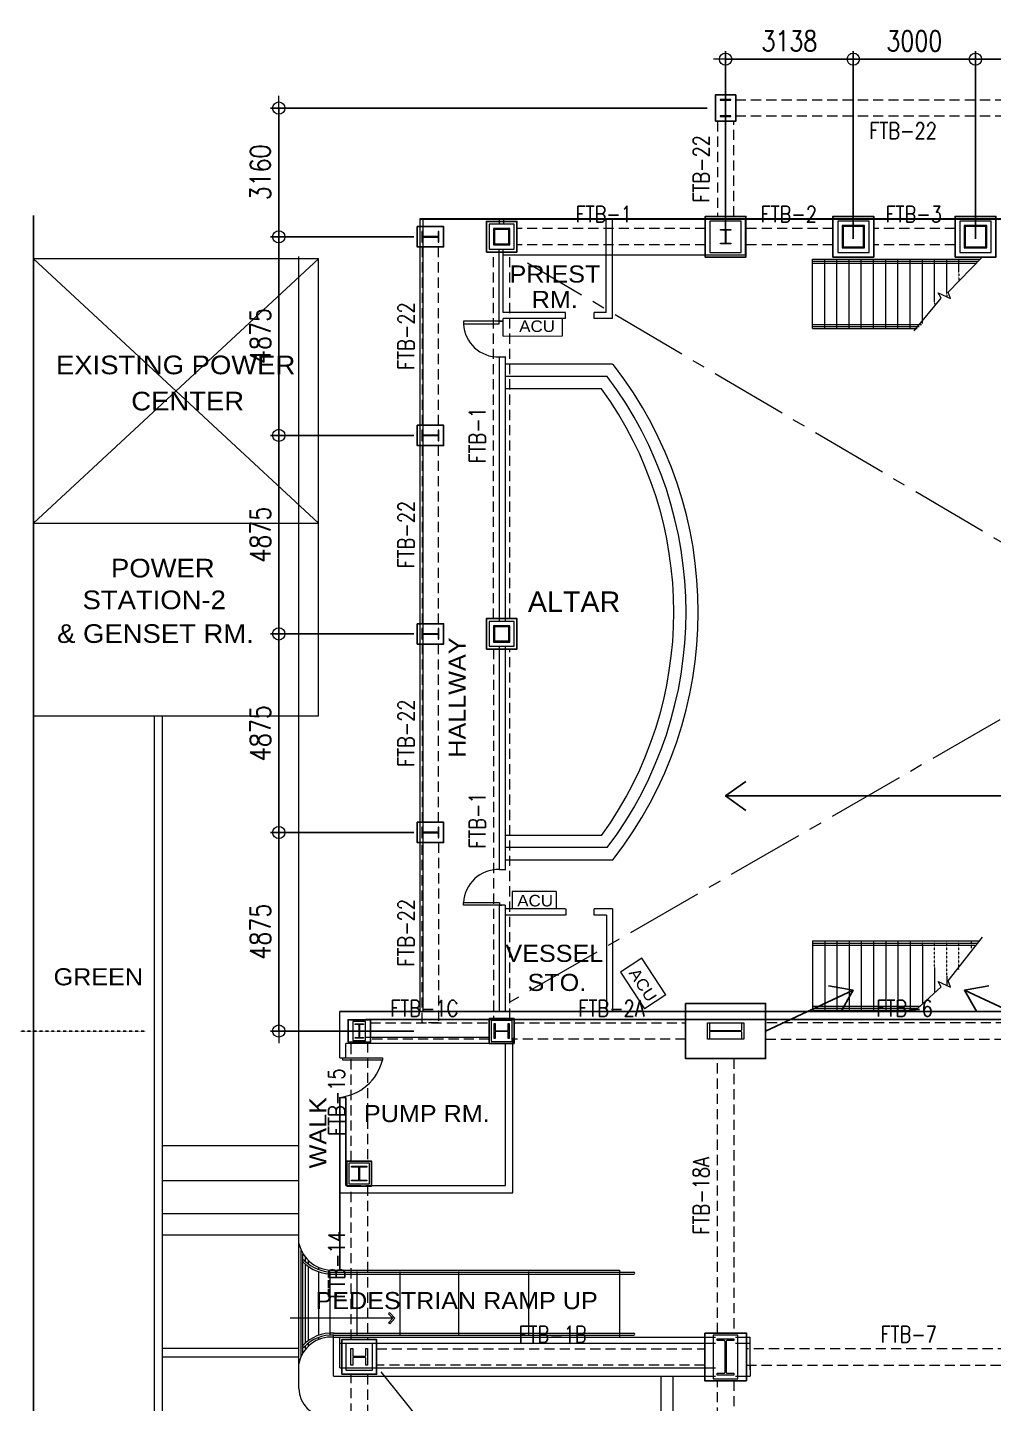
# Model space of a CAD drawing. Header units: millimetres. Extents: x 281969 to 501238, y -16030 to 119854.
# Drawn here: x 332240 to 355971, y 44331 to 78114 of the extents above; entities that cross this region are included whole.
import ezdxf

# ---------------------------------------------------------------- set-up
doc = ezdxf.new("R2010")
doc.units = ezdxf.units.MM
doc.header["$MEASUREMENT"] = 0
for name, pattern in [('CENTER2', [28.575, 19.05, -3.175, 3.175, -3.175]), ('HIDDEN', [0.375, 0.25, -0.125]), ('PHANTOM2', [1.25, 0.625, -0.125, 0.125, -0.125, 0.125, -0.125])]:
    doc.linetypes.add(name, pattern=pattern)
doc.layers.get('0').update_dxf_attribs({"lineweight": 9})
for name, color, linetype, lineweight in [('A_ARCHITECTURAL BACKGROUND', 251, 'Continuous', 5), ('A_DIM', 1, 'Continuous', 5), ('BASE PLATE', 5, 'Continuous', 18), ('COLUMN', 7, 'Continuous', 13), ('GIRDER GIRT', 4, 'HIDDEN', 18), ('OUTLINE', 252, 'CENTER2', 9), ('PEDESTAL CONCRETE', 20, 'Continuous', 25), ('S-Anno-Symb', 143, 'PHANTOM2', 15), ('S-BRACE', 2, 'Continuous', 15), ('TEXT_GG', 3, 'Continuous', 30)]:
    doc.layers.add(name, color=color, linetype=linetype, lineweight=lineweight)
doc.styles.add('1', font='simplex.shx', dxfattribs={"width": 0.85, "height": 300})
doc.styles.add('ARIALNW', font='ARIALN.TTF')
doc.styles.add('MMTX$0$ESMX$0$X-OPTA1D', font='x-opta1d')
doc.styles.add('SIMPLEX', font='SIMPLEX.shx', dxfattribs={"width": 0.8, "height": 500})
doc.styles.add('SWISS', font='swissl.ttf')
doc.dimstyles.new('DIM 200', dxfattribs={"dimtxt": 0.36, "dimasz": 0.2, "dimexe": 0.1, "dimexo": 0, "dimgap": 0.08, "dimtad": 1, "dimlfac": 2, "dimrnd": 0.005, "dimzin": 1, "dimdsep": 46, "dimtxsty": 'ARIALNW', "dimcen": 0.09, "dimclrd": 6, "dimclre": 6, "dimclrt": 13, "dimadec": 0, "dimazin": 0, "dimtfac": 1, "dimtofl": 0, "dimtmove": 2, "dimatfit": 3, "dimfxl": 1, "dimtolj": 1, "dimtzin": 0, "dimarcsym": 0})
doc.dimstyles.new('DIM_100', dxfattribs={"dimtxt": 400, "dimasz": 2, "dimexe": 100, "dimexo": 250, "dimgap": 250, "dimtad": 1, "dimdec": 0, "dimrnd": 1, "dimzin": 1, "dimdsep": 46, "dimtxsty": '1', "dimblk1": 'ESCADIM_ARW', "dimblk2": 'ESCADIM_ARW', "dimsah": 1, "dimcen": 50, "dimclrd": 256, "dimclre": 256, "dimclrt": 52, "dimazin": 0, "dimtfac": 1, "dimtdec": 0, "dimtofl": 0, "dimtmove": 0, "dimatfit": 3, "dimldrblk": 'ESCADIM_ARW', "dimfxl": 1, "dimtolj": 1, "dimtzin": 0, "dimarcsym": 0})
doc.dimstyles.new('DIM_200', dxfattribs={"dimtxt": 500, "dimasz": 2, "dimexe": 200, "dimexo": 200, "dimgap": 200, "dimtad": 1, "dimdec": 0, "dimrnd": 1, "dimdsep": 46, "dimtxsty": 'SIMPLEX', "dimblk1": 'ESCADIM_ARW', "dimblk2": 'ESCADIM_ARW', "dimsah": 1, "dimcen": 50, "dimclrd": 251, "dimclre": 251, "dimclrt": 52, "dimadec": 0, "dimazin": 0, "dimtfac": 1, "dimtdec": 0, "dimtofl": 0, "dimtmove": 0, "dimatfit": 3, "dimldrblk": 'ESCADIM_ARW', "dimfxl": 1, "dimtolj": 1, "dimtzin": 0, "dimarcsym": 0})

# ---------------------------------------------------------------- blocks, each defined once
blk = doc.blocks.new('G_GIRT')
at = {"layer": 'GIRDER GIRT', "linetype": 'HIDDEN', "ltscale": 1000}
for p, q in [((16501, 75700, 0), (11875, 75700, 0)), ((19639, 75700, 0), (17501, 75700, 0)), ((22640, 75700, 0), (20639, 75700, 0)), ((11299, 66126, 0), (11299, 75127, 0)), ((11699, 66126, 0), (11699, 75127, 0)), ((16501, 75300, 0), (11875, 75300, 0)), ((19639, 75300, 0), (17501, 75300, 0)), ((22640, 75300, 0), (20639, 75300, 0))]:
    blk.add_line(p, q, dxfattribs=at)
at = {"layer": 'GIRDER GIRT', "linetype": 'HIDDEN', "ltscale": 1000, "elevation": 0}
blk.add_lwpolyline([(11299, 65376), (11299, 56305), (11699, 56305), (11699, 65376)], dxfattribs=at)
for points in [[(8275, 56200), (11195, 56200), (11195, 55800), (8275, 55800)], [(11805, 56200), (16017, 56200), (16017, 55800), (11805, 55800)], [(17983, 55800), (25018, 55800), (25018, 56200), (17983, 56200)], [(7800, 55725), (8200, 55725), (8200, 52805), (7800, 52805)], [(16800, 55322), (17200, 55322), (17200, 48584), (16800, 48584)], [(7800, 52205), (8200, 52205), (8200, 48424), (7800, 48424)], [(8425, 48200), (16491, 48200), (16491, 47800), (8425, 47800)], [(7800, 47574), (8200, 47574), (8200, 40983), (7800, 40983)], [(16800, 47414), (17200, 47414), (17200, 40509), (16800, 40509)]]:
    blk.add_lwpolyline(points, close=True, dxfattribs=at)
at = {"layer": 'GIRDER GIRT', "linetype": 'HIDDEN', "ltscale": 1000}
blk.add_lwpolyline([(17511, 47800), (25441, 47800), (25441, 48200), (17511, 48200)], close=True, dxfattribs=at)
blk = doc.blocks.new('GF_PLAN NEW')
at = {"layer": 'A_ARCHITECTURAL BACKGROUND', "ltscale": 10}
for p, q in [((9500, 75934, 0), (44403, 75934, 0)), ((9500, 56471, 0), (9500, 75934, 0)), ((9500, 75914, 0), (44383, 75914, 0)), ((9570, 56471, 0), (9570, 75914, 0)), ((6521, 65945, 0), (6521, 75002, 0)), ((11440, 73409, 0), (10565, 73409, 0)), ((10565, 73409, 0), (10565, 73344, 0)), ((10565, 73344, 0), (11440, 73344, 0)), ((11540, 73409, 0), (11440, 73409, 0)), ((11440, 73344, 0), (11440, 73409, 0)), ((11440, 73409, 0), (11540, 73409, 0)), ((14211, 72353, 0), (11601, 72353, 0)), ((14096, 72053, 0), (11601, 72053, 0)), ((13955, 71753, 0), (11601, 71753, 0)), ((6521, 47210, 0), (6521, 66203, 0)), ((2962, 63721, 0), (2962, 46121, 0)), ((3162, 63721, 0), (3162, 46054, 0)), ((13955, 60787, 0), (11601, 60787, 0)), ((14096, 60487, 0), (11601, 60487, 0)), ((11601, 60187, 0), (14233, 60187, 0)), ((10565, 59072, 0), (10565, 59137, 0)), ((10565, 59137, 0), (11440, 59137, 0)), ((11451, 59137, 0), (11451, 59072, 0)), ((11440, 59072, 0), (10565, 59072, 0)), ((7595, 55329, 0), (8570, 55329, 0)), ((7595, 55264, 0), (7595, 55329, 0)), ((8570, 55264, 0), (7595, 55264, 0)), ((8570, 55329, 0), (8570, 55264, 0)), ((7371, 50060, 0), (14751, 50060, 0)), ((7371, 50060, 0), (14751, 50060, 0)), ((7371, 50010, 0), (14751, 50010, 0)), ((7371, 47510, 0), (7371, 48517, 0)), ((7371, 48467, 0), (7371, 48517, 0)), ((7371, 47510, 0), (7371, 48517, 0)), ((7521, 47710, 0), (7521, 48467, 0)), ((7521, 47710, 0), (7521, 48467, 0)), ((17607, 47666, 0), (17607, 48467, 0)), ((7521, 47710, 0), (14109, 47710, 0)), ((8481, 47710, 0), (16756, 47710, 0)), ((17607, 47774, 0), (17607, 47510, 0)), ((7371, 47510, 0), (7521, 47510, 0)), ((7521, 47510, 0), (13809, 47510, 0)), ((7521, 47510, 0), (13809, 47510, 0)), ((8481, 47510, 0), (16756, 47510, 0)), ((15408, 47510, 0), (15408, 17157, 0)), ((15708, 47510, 0), (15708, 17098, 0)), ((17248, 47510, 0), (17607, 47510, 0))]:
    blk.add_line(p, q, dxfattribs=at)
at = {"layer": 'A_ARCHITECTURAL BACKGROUND'}
blk.add_line((11074, 75934, 0), (11074, 75914, 0), dxfattribs=at)
at = {"layer": 'A_ARCHITECTURAL BACKGROUND', "linetype": 'ByBlock', "ltscale": 0.5}
for p, q in [((11451, 75814, 0), (11451, 75917, 0)), ((11551, 75814, 0), (11551, 75914, 0)), ((14071, 73625, 0), (14071, 75914, 0)), ((14221, 73475, 0), (14221, 75914, 0)), ((11440, 73409, 0), (11440, 75158, 0)), ((11540, 73625, 0), (11540, 75158, 0)), ((7001, 74938, 0), (0, 74938, 0)), ((0, 68450, 0), (7001, 74938, 0)), ((7001, 68450, 0), (0, 74938, 0)), ((7001, 68450, 0), (7001, 74938, 0)), ((19136, 73233, 0), (19136, 74933, 0)), ((19136, 74883, 0), (23208, 74883, 0)), ((19136, 74833, 0), (23159, 74833, 0)), ((19436, 73233, 0), (19436, 74933, 0)), ((19736, 73233, 0), (19736, 74933, 0)), ((20036, 73233, 0), (20036, 74933, 0)), ((20036, 73233, 0), (20036, 74933, 0)), ((20336, 73233, 0), (20336, 74933, 0)), ((20636, 73233, 0), (20636, 74933, 0)), ((20936, 73233, 0), (20936, 74933, 0)), ((21236, 73233, 0), (21236, 74933, 0)), ((21536, 73233, 0), (21536, 74933, 0)), ((21835, 73353, 0), (21835, 74933, 0)), ((22135, 73882, 0), (22135, 74933, 0)), ((22435, 74087, 0), (22435, 74933, 0)), ((22735, 74612, 0), (22735, 74933, 0)), ((0, 63721, 0), (0, 73950, 0)), ((13070, 73625, 0), (11540, 73625, 0)), ((13070, 73475, 0), (11540, 73475, 0)), ((11540, 73409, 0), (11540, 73475, 0)), ((13070, 73475, 0), (13070, 73625, 0)), ((14071, 73625, 0), (13770, 73625, 0)), ((13770, 73475, 0), (13770, 73625, 0)), ((14221, 73475, 0), (13770, 73475, 0)), ((19136, 73333, 0), (21768, 73333, 0)), ((19136, 73283, 0), (21759, 73283, 0)), ((19136, 73233, 0), (21704, 73233, 0)), ((11440, 72534, 0), (11440, 66063, 0)), ((11590, 72534, 0), (11590, 66063, 0)), ((0, 68450, 0), (4643, 68450, 0)), ((0, 68450, 0), (7001, 68450, 0)), ((7001, 63721, 0), (7001, 68450, 0)), ((6521, 60127, 0), (6521, 66203, 0)), ((11440, 65407, 0), (11440, 59947, 0)), ((11590, 65407, 0), (11590, 59947, 0)), ((0, 63721, 0), (4643, 63721, 0)), ((0, 63721, 0), (7001, 63721, 0)), ((11440, 59072, 0), (11440, 56471, 0)), ((11590, 59072, 0), (11590, 56468, 0)), ((13070, 58981, 0), (11590, 58981, 0)), ((13070, 58831, 0), (11590, 58831, 0)), ((13081, 58831, 0), (13081, 58981, 0)), ((14223, 58981, 0), (13770, 58981, 0)), ((13770, 58831, 0), (13770, 58981, 0)), ((14073, 58831, 0), (13770, 58831, 0)), ((14073, 58831, 0), (14073, 56468, 0)), ((14223, 58981, 0), (14223, 56468, 0)), ((19136, 58194, 0), (21768, 58194, 0)), ((19136, 58194, 0), (19136, 56495, 0)), ((19136, 58144, 0), (21768, 58144, 0)), ((19436, 58194, 0), (19436, 56495, 0)), ((19736, 58194, 0), (19736, 56495, 0)), ((20036, 58194, 0), (20036, 56495, 0)), ((20036, 58194, 0), (20036, 56495, 0)), ((20336, 58194, 0), (20336, 56495, 0)), ((20636, 58194, 0), (20636, 56495, 0)), ((20936, 58194, 0), (20936, 56495, 0)), ((21236, 58194, 0), (21236, 56495, 0)), ((21536, 58194, 0), (21536, 56495, 0)), ((21768, 58194, 0), (23226, 58194, 0)), ((21768, 58144, 0), (23177, 58144, 0)), ((21835, 58111, 0), (21835, 56645, 0)), ((19136, 58094, 0), (21768, 58094, 0)), ((21768, 58094, 0), (23128, 58094, 0)), ((22135, 57546, 0), (22135, 56918, 0)), ((22435, 57340, 0), (22435, 57100, 0)), ((7521, 55329, 0), (7521, 56463, 0)), ((17475, 56463, 0), (28986, 56463, 0)), ((19136, 56595, 0), (21780, 56595, 0)), ((19136, 56545, 0), (21725, 56545, 0)), ((7671, 55329, 0), (7671, 55678, 0)), ((7521, 55329, 0), (7671, 55329, 0)), ((7595, 55329, 0), (7596, 55329, 0)), ((7596, 55329, 0), (7746, 55329, 0)), ((7671, 55329, 0), (7646, 55329, 0)), ((7521, 52013, 0), (7521, 54354, 0)), ((7521, 52013, 0), (7521, 54354, 0)), ((7521, 54354, 0), (7671, 54354, 0)), ((7671, 52188, 0), (7671, 54354, 0)), ((3162, 53172, 0), (6521, 53172, 0)), ((3162, 52313, 0), (6521, 52313, 0)), ((3162, 51503, 0), (6521, 51503, 0)), ((3162, 50983, 0), (6521, 50983, 0)), ((6565, 50598, 0), (6565, 47981, 0)), ((6605, 50510, 0), (6605, 48069, 0)), ((6677, 50435, 0), (6677, 50328, 0)), ((6744, 50359, 0), (6744, 50272, 0)), ((6677, 50262, 0), (6677, 48321, 0)), ((6744, 50210, 0), (6744, 48376, 0)), ((7003, 50182, 0), (7003, 50128, 0)), ((7003, 50075, 0), (7003, 48513, 0)), ((7282, 50075, 0), (7282, 48513, 0)), ((7371, 50110, 0), (14399, 50110, 0)), ((7371, 50110, 0), (14399, 50110, 0)), ((7944, 50075, 0), (7944, 48513, 0)), ((9001, 50075, 0), (9001, 48513, 0)), ((10438, 50075, 0), (10438, 48513, 0)), ((12157, 50075, 0), (12157, 48513, 0)), ((14399, 50110, 0), (14399, 48469, 0)), ((8823, 48931, 0), (6308, 48931, 0)), ((6744, 48313, 0), (6744, 48254, 0)), ((7003, 48461, 0), (7003, 48420, 0)), ((7371, 48467, 0), (14399, 48469, 0)), ((3162, 48193, 0), (6521, 48193, 0)), ((3162, 47987, 0), (6521, 47987, 0)), ((6677, 48253, 0), (6677, 48179, 0))]:
    blk.add_line(p, q, dxfattribs=at)
at = {"layer": 'A_ARCHITECTURAL BACKGROUND', "ltscale": 0.5}
for p, q in [((11451, 75814, 0), (11451, 75914, 0)), ((11440, 73409, 0), (11440, 75158, 0)), ((19136, 74933, 0), (23256, 74933, 0)), ((11538, 73046, 0), (11538, 73477, 0)), ((12995, 73050, 0), (12995, 73477, 0)), ((11538, 73046, 0), (12995, 73052, 0)), ((11451, 72534, 0), (11501, 72534, 0)), ((11451, 72386, 0), (11451, 72393, 0)), ((0, 45507, 0), (0, 63721, 0)), ((11451, 59947, 0), (11501, 59947, 0)), ((12838, 59412, 0), (11757, 59408, 0)), ((11757, 59408, 0), (11757, 58981, 0)), ((12838, 59412, 0), (12838, 58981, 0)), ((11501, 59072, 0), (11451, 59072, 0)), ((11451, 59072, 0), (11501, 59072, 0)), ((14945, 57774, 0), (14417, 57432, 0)), ((15536, 56869, 0), (14945, 57774, 0)), ((14417, 57432, 0), (15007, 56527, 0)), ((15536, 56869, 0), (15007, 56527, 0)), ((19136, 56495, 0), (21670, 56495, 0))]:
    blk.add_line(p, q, dxfattribs=at)
at = {"layer": 'A_ARCHITECTURAL BACKGROUND', "linetype": 'HIDDEN', "ltscale": 0.2}
for p, q in [((22735, 74612, 0), (22735, 74399, 0)), ((22435, 74087, 0), (22435, 74008, 0)), ((22135, 73882, 0), (22135, 73826, 0)), ((21768, 73333, 0), (21814, 73333, 0)), ((21835, 58111, 0), (21835, 58194, 0)), ((22135, 57546, 0), (22135, 58194, 0)), ((22435, 57340, 0), (22435, 58194, 0)), ((22735, 57491, 0), (22735, 58194, 0)), ((23035, 58194, 0), (23035, 57998, 0))]:
    blk.add_line(p, q, dxfattribs=at)
at = {"layer": 'A_ARCHITECTURAL BACKGROUND', "ltscale": 0.05}
for p, q in [((11451, 72534, 0), (11601, 72534, 0)), ((11451, 59947, 0), (11601, 59947, 0)), ((11590, 59072, 0), (11440, 59072, 0)), ((7371, 48567, 0), (14751, 48569, 0)), ((7371, 48517, 0), (14751, 48519, 0)), ((7521, 48467, 0), (16756, 48467, 0)), ((7521, 48317, 0), (16756, 48317, 0)), ((17248, 48467, 0), (17607, 48467, 0)), ((17248, 48317, 0), (17607, 48317, 0))]:
    blk.add_line(p, q, dxfattribs=at)
at = {"layer": 'A_ARCHITECTURAL BACKGROUND', "lineweight": -3, "ltscale": 0.05}
for p, q in [((29024, 56463, 0), (7521, 56463, 0)), ((28380, 56268, 0), (8164, 56268, 0)), ((7521, 52013, 0), (7521, 50110, 0))]:
    blk.add_line(p, q, dxfattribs=at)
at = {"layer": 'A_ARCHITECTURAL BACKGROUND', "lineweight": -3, "ltscale": 0.05, "elevation": 0}
blk.add_lwpolyline([(0, 76002), (0, 3948)], dxfattribs=at)
at = {"layer": 'A_ARCHITECTURAL BACKGROUND', "ltscale": 0.5, "elevation": 0}
for points in [[(9500, 75914), (17481, 75914), (17481, 75035), (11551, 75035)], [(21636, 73171), (22298, 73973), (22221, 74107), (22528, 73965), (22466, 74123), (23316, 74994)], [(21636, 56463), (22298, 57065), (22221, 57199), (22528, 57057), (22466, 57215), (23316, 58286)]]:
    blk.add_lwpolyline(points, dxfattribs=at)
at = {"layer": 'A_ARCHITECTURAL BACKGROUND', "linetype": 'ByBlock', "ltscale": 0.5, "elevation": 0}
for points in [[(7521, 54354), (7521, 52013), (11772, 52013), (11772, 55820)], [(11165, 55828), (8164, 55828)], [(8165, 52188), (11597, 52188), (11597, 55678), (7671, 55678)], [(7671, 54354), (7671, 52188), (7835, 52188)], [(8873, 48931), (8754, 49067), (8722, 49043), (8823, 48931)], [(8873, 48931), (8754, 48795), (8722, 48819), (8823, 48931)]]:
    blk.add_lwpolyline(points, dxfattribs=at)
at = {"layer": 'A_ARCHITECTURAL BACKGROUND', "linetype": 'ByBlock', "ltscale": 0.5}
for centre, radius, start, end in [((11415, 73385, 0), 851, 182.7233, 271.695), ((11415, 59097, 0), 851, 88.305, 177.2767), ((7396, 55558, 0), 1210, 275.8844, 345.9444), ((7339, 50949, 0), 838, 192.428, 272.1834), ((7303, 47676, 0), 794, 85.0916, 170.2971)]:
    blk.add_arc(centre, radius, start, end, dxfattribs=at)
at = {"layer": 'A_ARCHITECTURAL BACKGROUND', "ltscale": 10}
for centre, radius, start, end in [((14211, 72303, 0), 50, 40.9988, 90), ((6451, 66271, 0), 9879, 321.9825, 37.8761), ((6415, 66270, 0), 9615, 323.0235, 36.9765), ((6371, 66270, 0), 9359, 324.1336, 35.8664), ((7221, 47210, 0), 700, 180, 270)]:
    blk.add_arc(centre, radius, start, end, dxfattribs=at)
at = {"layer": 'A_ARCHITECTURAL BACKGROUND', "ltscale": 0.05}
for centre, radius, start, end in [((6633, 50335, 0), 25.1, 36.41, 215.4044), ((7361, 51075, 0), 1013, 225.4917, 270.8625), ((7360, 51072, 0), 1060, 225.1623, 271.215), ((14747, 50035, 0), 25.3, 279.3182, 80.6818), ((7325, 47595, 0), 973, 86.5936, 137.0291), ((7321, 47603, 0), 915, 86.5531, 137.0928), ((14747, 48544, 0), 25.3, 279.3182, 80.6818), ((6633, 48244, 0), 25.1, 144.5956, 323.59)]:
    blk.add_arc(centre, radius, start, end, dxfattribs=at)
at = {"layer": 'A_ARCHITECTURAL BACKGROUND', "style": 'MMTX$0$ESMX$0$X-OPTA1D', "width": 1.1}
for s, height, p in [('PRIEST ', 420, (11694, 74359, 0)), ('RM.', 420, (12239, 73735, 0)), ('ACU', 283.5, (11931, 73146, 0)), ('EXISTING POWER', 458.36, (551, 72108, 0)), ('CENTER', 458.4, (2401, 71220, 0)), ('POWER', 458.4, (1903, 67119, 0)), ('STATION-2', 458.4, (1204, 66340, 0)), ('& GENSET RM.', 458.36, (579, 65512, 0)), ('ACU', 283.5, (11883, 59042, 0)), ('VESSEL', 420, (11592, 57681, 0)), ('GREEN', 420, (493, 57105, 0)), ('STO.', 420, (12136, 56967, 0)), ('PUMP RM.', 420, (8117, 53747, 0)), ('PEDESTRIAN RAMP UP', 420.03, (6927, 49155, 0))]:
    blk.add_text(s, height=height, dxfattribs=at).set_placement(p)
at = {"layer": 'A_ARCHITECTURAL BACKGROUND', "style": 'SWISS'}
blk.add_text('ALTAR', height=504.3, dxfattribs=at).set_placement((12144, 66271, 0))
at = {"layer": 'A_ARCHITECTURAL BACKGROUND', "style": 'MMTX$0$ESMX$0$X-OPTA1D', "width": 1.1}
for s, height, rotation, p in [('HALLWAY', 420, 90, (10617, 62694, 0)), ('ACU', 283.5, 302.926, (14612, 57408, 0)), ('WALK', 420, 90, (7196, 52610, 0))]:
    blk.add_text(s, height=height, rotation=rotation, dxfattribs=at).set_placement(p)
blk = doc.blocks.new('_Open90')
at = {"color": 0, "linetype": 'ByBlock', "lineweight": -2}
for p, q in [((-0.5, 0.5), (0, 0)), ((0, 0), (-1, 0)), ((0, 0), (-0.5, -0.5))]:
    blk.add_line(p, q, dxfattribs=at)
blk = doc.blocks.new('*D17')
at = {"layer": 'Defpoints', "color": 0, "ltscale": 0.05, "transparency": 16777216}
for p in [(335391, 53474, 0), (328888, 8976), (335537, 8976, 0)]:
    blk.add_point(p, dxfattribs=at)
at = {"layer": 'S-Anno-Symb', "lineweight": -2, "ltscale": 0.05, "transparency": 16777216}
for p, q in [((335141, 53474), (328788, 53474)), ((328888, 52724), (328888, 9726)), ((335287, 8976), (328788, 8976))]:
    blk.add_line(p, q, dxfattribs=at)
at = {"layer": 'S-Anno-Symb', "lineweight": -2, "ltscale": 0.05, "transparency": 16777216, "xscale": 750, "yscale": 750, "zscale": 750}
for p, rotation in [((328888, 53474), 90), ((328888, 8976), 270)]:
    blk.add_blockref('_Open90', p, dxfattribs=dict(at, rotation=rotation))
blk = doc.blocks.new('ESCADIM_ARW')
at = {"color": 7}
blk.add_line((-150, 0), (150, 0), dxfattribs=at)
blk.add_circle((0, 0), 75, dxfattribs=at)
blk = doc.blocks.new('*D21')
at = {"color": 251, "lineweight": -2, "ltscale": 0.5, "transparency": 16777216}
for p, q in [((355527, 72924), (355527, 77536)), ((358389, 72924), (358389, 77536)), ((355529, 77336), (358387, 77336))]:
    blk.add_line(p, q, dxfattribs=at)
at = {"layer": 'Defpoints', "color": 0, "ltscale": 0.5, "transparency": 16777216}
for p in [(358389, 77336), (355527, 72724, 0), (358389, 72724, 0)]:
    blk.add_point(p, dxfattribs=at)
at = {"color": 251, "lineweight": -2, "ltscale": 0.5, "transparency": 16777216, "xscale": 2, "yscale": 2, "zscale": 2, "rotation": 180}
blk.add_blockref('ESCADIM_ARW', (355527, 77336), dxfattribs=at)
at = {"color": 251, "lineweight": -2, "ltscale": 0.5, "transparency": 16777216, "xscale": 2, "yscale": 2, "zscale": 2}
blk.add_blockref('ESCADIM_ARW', (358389, 77336), dxfattribs=at)
at = {"color": 52, "ltscale": 0.5, "transparency": 16777216, "insert": (356958, 77786), "char_height": 500, "attachment_point": 5, "style": 'SIMPLEX'}
blk.add_mtext('\\A1;2861', dxfattribs=at)
blk = doc.blocks.new('*D22')
at = {"color": 251, "lineweight": -2, "ltscale": 0.5, "transparency": 16777216}
for p, q in [((352527, 72924), (352527, 77536)), ((355527, 72924), (355527, 77536)), ((352529, 77336), (355525, 77336))]:
    blk.add_line(p, q, dxfattribs=at)
at = {"layer": 'Defpoints', "color": 0, "ltscale": 0.5, "transparency": 16777216}
for p in [(355527, 77336), (352527, 72724, 0), (355527, 72724, 0)]:
    blk.add_point(p, dxfattribs=at)
at = {"color": 251, "lineweight": -2, "ltscale": 0.5, "transparency": 16777216, "xscale": 2, "yscale": 2, "zscale": 2, "rotation": 180}
blk.add_blockref('ESCADIM_ARW', (352527, 77336), dxfattribs=at)
at = {"color": 251, "lineweight": -2, "ltscale": 0.5, "transparency": 16777216, "xscale": 2, "yscale": 2, "zscale": 2}
blk.add_blockref('ESCADIM_ARW', (355527, 77336), dxfattribs=at)
at = {"color": 52, "ltscale": 0.5, "transparency": 16777216, "insert": (354027, 77786), "char_height": 500, "attachment_point": 5, "style": 'SIMPLEX'}
blk.add_mtext('\\A1;3000', dxfattribs=at)
blk = doc.blocks.new('*D23')
at = {"color": 251, "lineweight": -2, "ltscale": 0.5, "transparency": 16777216}
for p, q in [((349389, 72924), (349389, 77536)), ((352527, 72924), (352527, 77536)), ((349391, 77336), (352525, 77336))]:
    blk.add_line(p, q, dxfattribs=at)
at = {"layer": 'Defpoints', "color": 0, "ltscale": 0.5, "transparency": 16777216}
for p in [(352527, 77336), (349389, 72724, 0), (352527, 72724, 0)]:
    blk.add_point(p, dxfattribs=at)
at = {"color": 251, "lineweight": -2, "ltscale": 0.5, "transparency": 16777216, "xscale": 2, "yscale": 2, "zscale": 2, "rotation": 180}
blk.add_blockref('ESCADIM_ARW', (349389, 77336), dxfattribs=at)
at = {"color": 251, "lineweight": -2, "ltscale": 0.5, "transparency": 16777216, "xscale": 2, "yscale": 2, "zscale": 2}
blk.add_blockref('ESCADIM_ARW', (352527, 77336), dxfattribs=at)
at = {"color": 52, "ltscale": 0.5, "transparency": 16777216, "insert": (350958, 77786), "char_height": 500, "attachment_point": 5, "style": 'SIMPLEX'}
blk.add_mtext('\\A1;3138', dxfattribs=at)
blk = doc.blocks.new('GF COLUMN')
at = {"layer": 'COLUMN', "ltscale": 0.05, "elevation": 0}
for points in [[(11299, 75296), (11699, 75296), (11699, 75696), (11299, 75696)], [(11324, 75321), (11674, 75321), (11674, 75671), (11324, 75671)], [(19861, 75219), (20415, 75219), (20415, 75773), (19861, 75773)], [(19886, 75244), (20390, 75244), (20390, 75748), (19886, 75748)], [(22861, 75219), (23415, 75219), (23415, 75773), (22861, 75773)], [(22886, 75244), (23390, 75244), (23390, 75748), (22886, 75748)], [(11299, 65546), (11699, 65546), (11699, 65946), (11299, 65946)], [(11324, 65571), (11674, 65571), (11674, 65921), (11324, 65921)]]:
    blk.add_lwpolyline(points, close=True, dxfattribs=at)
for points in [[(16998, 75318), (16872, 75318), (16872, 75334), (16974, 75334, 0.414214), (16994, 75354), (16994, 75634, 0.414214), (16974, 75654), (16872, 75654), (16872, 75670), (17125, 75670), (17125, 75654), (17023, 75654, 0.414214), (17003, 75634), (17003, 75354, 0.414214), (17023, 75334), (17125, 75334), (17125, 75318), (16998, 75318)], [(7999, 55820), (7897, 55820), (7897, 55836), (7975, 55836, 0.414214), (7995, 55855), (7995, 56136, 0.414214), (7975, 56156), (7897, 56156), (7897, 56171), (8101, 56171), (8101, 56156), (8024, 56156, 0.414214), (8004, 56136), (8004, 55855, 0.414214), (8024, 55836), (8101, 55836), (8101, 55820), (7999, 55820)], [(11315, 55996), (11315, 56182), (11339, 56182), (11339, 56020, 0.414214), (11356, 56003), (11642, 56003, 0.414214), (11659, 56020), (11659, 56182), (11683, 56182), (11683, 55809), (11659, 55809), (11659, 55971, 0.414214), (11642, 55988), (11356, 55988, 0.414214), (11339, 55971), (11339, 55809), (11315, 55809), (11315, 55996)]]:
    blk.add_lwpolyline(points, format="xyb", dxfattribs=at)
at = {"layer": 'COLUMN', "ltscale": 0.05}
for points in [[(16553, 55996), (16553, 56199), (16601, 56199), (16601, 56029, 0.414214), (16621, 56009), (17378, 56009, 0.414214), (17398, 56029), (17398, 56199), (17446, 56199), (17446, 55793), (17398, 55793), (17398, 55962, 0.414214), (17378, 55982), (16621, 55982, 0.414214), (16601, 55962), (16601, 55793), (16553, 55793), (16553, 55996)], [(7999, 52314), (7814, 52314), (7814, 52336), (7975, 52336, 0.414214), (7993, 52353), (7993, 52638, 0.414214), (7975, 52656), (7814, 52656), (7814, 52677), (8185, 52677), (8185, 52656), (8024, 52656, 0.414214), (8006, 52638), (8006, 52353, 0.414214), (8024, 52336), (8185, 52336), (8185, 52314), (7999, 52314)], [(16999, 48442), (17202, 48442), (17202, 48394), (17033, 48394, 0.414214), (17013, 48374), (17013, 47617, 0.414214), (17033, 47597), (17202, 47597), (17202, 47549), (16796, 47549), (16796, 47597), (16966, 47597, 0.414214), (16986, 47617), (16986, 48374, 0.414214), (16966, 48394), (16796, 48394), (16796, 48442), (16999, 48442)], [(7791, 47996), (7791, 48199), (7839, 48199), (7839, 48028, 0.414214), (7856, 48011), (8142, 48011, 0.414214), (8159, 48028), (8159, 48199), (8207, 48199), (8207, 47792), (8159, 47792), (8159, 47964, 0.414214), (8142, 47981), (7856, 47981, 0.414214), (7839, 47964), (7839, 47792), (7791, 47792), (7791, 47996)]]:
    blk.add_lwpolyline(points, format="xyb", dxfattribs=at)
blk = doc.blocks.new('*D25')
at = {"layer": 'A_DIM', "color": 251, "lineweight": -2, "ltscale": 0.5, "transparency": 16777216}
for p, q in [((341729, 72976), (338212, 72976)), ((338412, 72974), (338412, 68103)), ((341729, 68101), (338212, 68101))]:
    blk.add_line(p, q, dxfattribs=at)
at = {"layer": 'Defpoints', "color": 0, "ltscale": 0.5, "transparency": 16777216}
for p in [(341929, 72976, 0), (338412, 68101), (341929, 68101, 0)]:
    blk.add_point(p, dxfattribs=at)
at = {"layer": 'A_DIM', "color": 251, "lineweight": -2, "ltscale": 0.5, "transparency": 16777216, "xscale": 2, "yscale": 2, "zscale": 2}
for p, rotation in [((338412, 72976), 90), ((338412, 68101), 270)]:
    blk.add_blockref('ESCADIM_ARW', p, dxfattribs=dict(at, rotation=rotation))
at = {"layer": 'A_DIM', "color": 52, "ltscale": 0.5, "transparency": 16777216, "insert": (337962, 70539), "char_height": 500, "attachment_point": 5, "rotation": 90, "style": 'SIMPLEX'}
blk.add_mtext('\\A1;4875', dxfattribs=at)
blk = doc.blocks.new('*D26')
at = {"layer": 'A_DIM', "color": 251, "lineweight": -2, "ltscale": 0.5, "transparency": 16777216}
for p, q in [((341729, 68101), (338212, 68101)), ((338412, 63228), (338412, 68099)), ((341729, 63226), (338212, 63226))]:
    blk.add_line(p, q, dxfattribs=at)
at = {"layer": 'Defpoints', "color": 0, "ltscale": 0.5, "transparency": 16777216}
for p in [(338412, 68101), (341929, 68101, 0), (341929, 63226, 0)]:
    blk.add_point(p, dxfattribs=at)
at = {"layer": 'A_DIM', "color": 251, "lineweight": -2, "ltscale": 0.5, "transparency": 16777216, "xscale": 2, "yscale": 2, "zscale": 2}
for p, rotation in [((338412, 68101), 90), ((338412, 63226), 270)]:
    blk.add_blockref('ESCADIM_ARW', p, dxfattribs=dict(at, rotation=rotation))
at = {"layer": 'A_DIM', "color": 52, "ltscale": 0.5, "transparency": 16777216, "insert": (337962, 65664), "char_height": 500, "attachment_point": 5, "rotation": 90, "style": 'SIMPLEX'}
blk.add_mtext('\\A1;4875', dxfattribs=at)
blk = doc.blocks.new('*D27')
at = {"layer": 'A_DIM', "color": 251, "lineweight": -2, "ltscale": 0.5, "transparency": 16777216}
for p, q in [((341729, 58351), (338212, 58351)), ((338412, 53478), (338412, 58349)), ((341729, 53476), (338212, 53476))]:
    blk.add_line(p, q, dxfattribs=at)
at = {"layer": 'Defpoints', "color": 0, "ltscale": 0.5, "transparency": 16777216}
for p in [(338412, 58351), (341929, 58351, 0), (341929, 53476, 0)]:
    blk.add_point(p, dxfattribs=at)
at = {"layer": 'A_DIM', "color": 251, "lineweight": -2, "ltscale": 0.5, "transparency": 16777216, "xscale": 2, "yscale": 2, "zscale": 2}
for p, rotation in [((338412, 58351), 90), ((338412, 53476), 270)]:
    blk.add_blockref('ESCADIM_ARW', p, dxfattribs=dict(at, rotation=rotation))
at = {"layer": 'A_DIM', "color": 52, "ltscale": 0.5, "transparency": 16777216, "insert": (337962, 55914), "char_height": 500, "attachment_point": 5, "rotation": 90, "style": 'SIMPLEX'}
blk.add_mtext('\\A1;4875', dxfattribs=at)
blk = doc.blocks.new('*D28')
at = {"layer": 'A_DIM', "color": 251, "lineweight": -2, "ltscale": 0.5, "transparency": 16777216}
for p, q in [((341729, 63226), (338212, 63226)), ((338412, 63224), (338412, 58353)), ((341729, 58351), (338212, 58351))]:
    blk.add_line(p, q, dxfattribs=at)
at = {"layer": 'Defpoints', "color": 0, "ltscale": 0.5, "transparency": 16777216}
for p in [(341929, 63226, 0), (338412, 58351), (341929, 58351, 0)]:
    blk.add_point(p, dxfattribs=at)
at = {"layer": 'A_DIM', "color": 251, "lineweight": -2, "ltscale": 0.5, "transparency": 16777216, "xscale": 2, "yscale": 2, "zscale": 2}
for p, rotation in [((338412, 63226), 90), ((338412, 58351), 270)]:
    blk.add_blockref('ESCADIM_ARW', p, dxfattribs=dict(at, rotation=rotation))
at = {"layer": 'A_DIM', "color": 52, "ltscale": 0.5, "transparency": 16777216, "insert": (337962, 60789), "char_height": 500, "attachment_point": 5, "rotation": 90, "style": 'SIMPLEX'}
blk.add_mtext('\\A1;4875', dxfattribs=at)
blk = doc.blocks.new('*D34')
at = {"layer": 'A_DIM', "color": 251, "lineweight": -2, "ltscale": 0.5, "transparency": 16777216}
for p, q in [((348938, 76136), (338212, 76136)), ((338412, 72978), (338412, 76134)), ((341729, 72976), (338212, 72976))]:
    blk.add_line(p, q, dxfattribs=at)
at = {"layer": 'Defpoints', "color": 0, "ltscale": 0.5, "transparency": 16777216}
for p in [(338412, 76136), (349138, 76136, 0), (341929, 72976, 0)]:
    blk.add_point(p, dxfattribs=at)
at = {"layer": 'A_DIM', "color": 251, "lineweight": -2, "ltscale": 0.5, "transparency": 16777216, "xscale": 2, "yscale": 2, "zscale": 2}
for p, rotation in [((338412, 76136), 90), ((338412, 72976), 270)]:
    blk.add_blockref('ESCADIM_ARW', p, dxfattribs=dict(at, rotation=rotation))
at = {"layer": 'A_DIM', "color": 52, "ltscale": 0.5, "transparency": 16777216, "insert": (337962, 74556), "char_height": 500, "attachment_point": 5, "rotation": 90, "style": 'SIMPLEX'}
blk.add_mtext('\\A1;3160', dxfattribs=at)

msp = doc.modelspace()

# ---------------------------------------------------------------- linework, layer by layer
at = {"layer": 'BASE PLATE', "ltscale": 0.05, "elevation": 0}
for points in [[(349004.4, 72592.5), (349774.4, 72592.5), (349774.4, 73362.5), (349004.4, 73362.5)], [(352143, 72592.5), (352913, 72592.5), (352913, 73362.5), (352143, 73362.5)], [(355143.7, 72592.5), (355913.7, 72592.5), (355913.7, 73362.5), (355143.7, 73362.5)], [(343583.7, 72672.5), (344193.7, 72672.5), (344193.7, 73282.5), (343583.7, 73282.5)], [(343583.7, 62921.8), (344193.7, 62921.8), (344193.7, 63531.8), (343583.7, 63531.8)], [(343633.4, 53221), (344143.4, 53221), (344143.4, 53731), (343633.4, 53731)], [(340233.7, 53706), (340233.7, 53246), (340543.7, 53246), (340543.7, 53706)], [(348942.9, 53679), (349836, 53679), (349836, 53273), (348942.9, 53273)], [(340133.7, 49720.7), (340643.7, 49720.7), (340643.7, 50230.7), (340133.7, 50230.7)], [(349084.4, 46010.4), (349084.4, 44940.4), (349694.4, 44940.4), (349694.4, 46010.4)], [(340058.7, 45145.4), (340718.7, 45145.4), (340718.7, 45805.4), (340058.7, 45805.4)]]:
    msp.add_lwpolyline(points, close=True, dxfattribs=at)
at = {"layer": 'COLUMN', "color": 7, "ltscale": 0.05, "elevation": 0}
for points in [[(349388.4, 76345.8), (349257.7, 76345.8), (349257.7, 76326.5), (349365.4, 76326.5, -0.4142136), (349382.6, 76309.3), (349382.6, 75962.7, -0.4142136), (349365.4, 75945.5), (349257.7, 75945.5), (349257.7, 75926.2), (349519.2, 75926.2), (349519.2, 75945.5), (349411.4, 75945.5, -0.4142136), (349394.2, 75962.7), (349394.2, 76309.3, -0.4142136), (349411.4, 76326.5), (349519.2, 76326.5), (349519.2, 76345.8), (349388.4, 76345.8)], [(342348.2, 72976), (342348.2, 73106.8), (342328.9, 73106.8), (342328.9, 72999, -0.4142136), (342311.7, 72981.8), (341965.1, 72981.8, -0.4142136), (341947.9, 72999), (341947.9, 73106.8), (341928.6, 73106.8), (341928.6, 72845.3), (341947.9, 72845.3), (341947.9, 72953, -0.4142136), (341965.1, 72970.2), (342311.7, 72970.2, -0.4142136), (342328.9, 72953), (342328.9, 72845.3), (342348.2, 72845.3), (342348.2, 72976)], [(342348.2, 68101), (342348.2, 68231.8), (342328.9, 68231.8), (342328.9, 68124, -0.4142136), (342311.7, 68106.8), (341965.1, 68106.8, -0.4142136), (341947.9, 68124), (341947.9, 68231.8), (341928.6, 68231.8), (341928.6, 67970.3), (341947.9, 67970.3), (341947.9, 68078, -0.4142136), (341965.1, 68095.2), (342311.7, 68095.2, -0.4142136), (342328.9, 68078), (342328.9, 67970.3), (342348.2, 67970.3), (342348.2, 68101)], [(342348.2, 63226), (342348.2, 63356.8), (342328.9, 63356.8), (342328.9, 63249, -0.4142136), (342311.7, 63231.8), (341965.1, 63231.8, -0.4142136), (341947.9, 63249), (341947.9, 63356.8), (341928.6, 63356.8), (341928.6, 63095.3), (341947.9, 63095.3), (341947.9, 63203, -0.4142136), (341965.1, 63220.2), (342311.7, 63220.2, -0.4142136), (342328.9, 63203), (342328.9, 63095.3), (342348.2, 63095.3), (342348.2, 63226)], [(342348.2, 58351), (342348.2, 58481.8), (342328.9, 58481.8), (342328.9, 58374, -0.4142136), (342311.7, 58356.8), (341965.1, 58356.8, -0.4142136), (341947.9, 58374), (341947.9, 58481.8), (341928.6, 58481.8), (341928.6, 58220.3), (341947.9, 58220.3), (341947.9, 58328, -0.4142136), (341965.1, 58345.2), (342311.7, 58345.2, -0.4142136), (342328.9, 58328), (342328.9, 58220.3), (342348.2, 58220.3), (342348.2, 58351)]]:
    msp.add_lwpolyline(points, format="xyb", dxfattribs=at)
at = {"layer": 'COLUMN', "ltscale": 0.05, "elevation": 0}
msp.add_lwpolyline([(340388.7, 53300.9), (340286.7, 53300.9), (340286.7, 53316), (340364.6, 53316, 0.4142136), (340384.4, 53335.8), (340384.4, 53616.2, 0.4142136), (340364.6, 53636), (340286.7, 53636), (340286.7, 53651.2), (340490.7, 53651.2), (340490.7, 53636), (340412.8, 53636, 0.4142136), (340393, 53616.2), (340393, 53335.8, 0.4142136), (340412.8, 53316), (340490.7, 53316), (340490.7, 53300.9), (340388.7, 53300.9)], format="xyb", dxfattribs=at)
at = {"layer": 'GIRDER GIRT', "linetype": 'HIDDEN', "ltscale": 1000, "elevation": 0}
for points in [[(349638.4, 76336), (358138.4, 76336), (358138.4, 75936), (349638.4, 75936)], [(349588.4, 73477.5), (349588.4, 75811), (349188.4, 75811), (349188.4, 73477.5)], [(342338.4, 68351), (342338.4, 72726), (341938.4, 72726), (341938.4, 68351)], [(342338.4, 63476), (342338.4, 67851), (341938.4, 67851), (341938.4, 63476)], [(342338.4, 58601), (342338.4, 62976), (341938.4, 62976), (341938.4, 58601)], [(342338.4, 58101), (342338.4, 53676.2), (341938.4, 53676.2), (341938.4, 58101)]]:
    msp.add_lwpolyline(points, close=True, dxfattribs=at)
at = {"layer": 'OUTLINE', "ltscale": 100}
for p, q in [((375938.7, 72531.1, 0), (344088.1, 54181.1, 0)), ((375405.7, 54154.5, 0), (344524.9, 72326, 0)), ((372439, 5926, 0), (340928.2, 45107, 0))]:
    msp.add_line(p, q, dxfattribs=at)
at = {"layer": 'PEDESTAL CONCRETE', "ltscale": 0.05, "elevation": 0}
for points in [[(349138.4, 75811), (349638.4, 75811), (349638.4, 76461), (349138.4, 76461)], [(343513.7, 72602.5), (344263.7, 72602.5), (344263.7, 73352.5), (343513.7, 73352.5)], [(348889.4, 72477.5), (349889.4, 72477.5), (349889.4, 73477.5), (348889.4, 73477.5)], [(352028, 72477.5), (353028, 72477.5), (353028, 73477.5), (352028, 73477.5)], [(355028.7, 72477.5), (356028.7, 72477.5), (356028.7, 73477.5), (355028.7, 73477.5)], [(341813.4, 73226), (341813.4, 72726), (342463.4, 72726), (342463.4, 73226)], [(341813.4, 68351), (341813.4, 67851), (342463.4, 67851), (342463.4, 68351)], [(343513.7, 62851.8), (344263.7, 62851.8), (344263.7, 63601.8), (343513.7, 63601.8)], [(341813.4, 63476), (341813.4, 62976), (342463.4, 62976), (342463.4, 63476)], [(341813.4, 58601), (341813.4, 58101), (342463.4, 58101), (342463.4, 58601)], [(348405.7, 54154.5), (350371.7, 54154.5), (350371.7, 52797.5), (348405.7, 52797.5)], [(340113.7, 53201), (340663.7, 53201), (340663.7, 53751), (340113.7, 53751)], [(343583.4, 53171), (344193.4, 53171), (344193.4, 53781), (343583.4, 53781)], [(340083.7, 49670.7), (340693.7, 49670.7), (340693.7, 50280.7), (340083.7, 50280.7)], [(348879.4, 46060.4), (348879.4, 44890.4), (349899.4, 44890.4), (349899.4, 46060.4)], [(339963.7, 45050.4), (340813.7, 45050.4), (340813.7, 45900.4), (339963.7, 45900.4)]]:
    msp.add_lwpolyline(points, close=True, dxfattribs=at)

# ---------------------------------------------------------------- block references
at = {"color": 252, "xscale": 1.00007848107299, "yscale": 1.000078491987783, "zscale": 1.00007849178404}
msp.add_blockref('GF COLUMN', (332388.7, -2524, 0), dxfattribs=at)
at = {"layer": 'A_ARCHITECTURAL BACKGROUND'}
msp.add_blockref('GF_PLAN NEW', (332388.1, -2507.2, 0), dxfattribs=at)
at = {"layer": 'GIRDER GIRT'}
msp.add_blockref('G_GIRT', (332388.7, -2524, 0), dxfattribs=at)

# ---------------------------------------------------------------- texts
at = {"layer": 'TEXT_GG', "char_height": 400, "attachment_point": 5, "style": 'SIMPLEX'}
for s, insert in [('\\A1;FTB-22', (353751.3, 75580.5, 0)), ('\\A1;FTB-1', (346398.4, 73531.6, 0)), ('\\A1;FTB-2', (350942.4, 73531.6, 0)), ('\\A1;FTB-3', (354012, 73531.6, 0)), ('\\A1;FTB-1C', (341987.8, 54031.8, 0)), ('\\A1;FTB-2A', (346589.8, 54031.8, 0)), ('\\A1;FTB-6', (353787.2, 54031.8, 0)), ('\\A1;FTB-1B', (345138.4, 46031.8, 0)), ('\\A1;FTB-7', (353888.7, 46031.8, 0))]:
    msp.add_mtext(s, dxfattribs=dict(at, insert=insert))
at = {"layer": 'TEXT_GG', "char_height": 400, "attachment_point": 5, "rotation": 90, "style": 'SIMPLEX'}
for s, insert in [('\\A1;FTB-22', (348789.4, 74643.1, 0)), ('\\A1;FTB-22', (341539.4, 70537.4, 0)), ('\\A1;{\\W0.8;FTB-1}', (343289.1, 68101, 0)), ('\\A1;FTB-22', (341539.4, 65662.4, 0)), ('\\A1;FTB-22', (341539.4, 60787.4, 0)), ('\\A1;{\\W0.8;FTB-1}', (343289.1, 58643.2, 0)), ('\\A1;FTB-22', (341539.4, 55887.5, 0)), ('\\A1;FTB-15', (339833.2, 51727.8, 0)), ('\\A1;FTB-18A', (348789.4, 49431.6, 0)), ('\\A1;FTB-14', (339833.2, 47732.7, 0))]:
    msp.add_mtext(s, dxfattribs=dict(at, insert=insert))

# ---------------------------------------------------------------- dimensions: what is measured, and where the dimension line sits
at = {"ltscale": 0.5}
for base, p1, p2, picture, middle in [((352527, 77336, 0), (349388.7, 72724, 0), (352527, 72724, 0), '*D23', (350957.9, 77786, 0)), ((355527.4862, 77336.0199, 0), (352527.0153, 72724.0199, 0), (355527.4862, 72724.0199, 0), '*D22', (354027.2508, 77786.0199, 0)), ((358388.7, 77336, 0), (355527.5, 72724, 0), (358388.7, 72724, 0), '*D21', (356958.1, 77786, 0))]:
    dim = msp.add_linear_dim(base=base, p1=p1, p2=p2, dimstyle='DIM_200', dxfattribs=at)
    dim.commit()
    dim.dimension.update_dxf_attribs({"geometry": picture, "text_midpoint": middle})
at = {"layer": 'A_DIM', "ltscale": 0.5}
for base, p1, p2, angle, picture, middle in [((338411.8, 76136), (341928.6, 72976, 0), (349138.4, 76136, 0), 270, '*D34', (337961.8, 74556)), ((338411.8, 68101), (341928.6, 72976, 0), (341928.6, 68101, 0), 90, '*D25', (337961.8, 70538.5)), ((338411.8, 68101), (341928.6, 63226, 0), (341928.6, 68101, 0), 270, '*D26', (337961.8, 65663.5)), ((338411.8, 58351), (341928.6, 63226, 0), (341928.6, 58351, 0), 90, '*D28', (337961.8, 60788.5)), ((338411.8, 58351), (341928.6, 53476, 0), (341928.6, 58351, 0), 270, '*D27', (337961.8, 55913.5))]:
    dim = msp.add_linear_dim(base=base, p1=p1, p2=p2, angle=angle, dimstyle='DIM_200', dxfattribs=at)
    dim.commit()
    dim.dimension.update_dxf_attribs({"geometry": picture, "text_midpoint": middle})
at = {"layer": 'S-Anno-Symb', "ltscale": 0.05}
dim = msp.add_linear_dim(base=(328888, 8975.7, 0), p1=(335390.7, 53474.2, 0), p2=(335537.1, 8975.7, 0), angle=270, text=' ', dimstyle='DIM_100', override={"dimasz": 750, "dimblk1": 'Open90', "dimblk2": 'Open90', "dimfxl": 125}, dxfattribs=at)
dim.commit()
dim.dimension.update_dxf_attribs({"geometry": '*D17', "text_midpoint": (328888, 31225, 0)})

# ---------------------------------------------------------------- leaders
at = {"layer": 'S-BRACE', "ltscale": 0.5}
for points in [[(349388.7, 59246.5, 0), (357388.7, 59246.5, 0)], [(352523, 54478.1, 0), (350371.7, 53476, 0)], [(355256.5, 54478.1, 0), (357407.7, 53476, 0)]]:
    msp.add_leader(points, dimstyle='DIM 200', override={"dimasz": 500, "dimtad": 0, "dimclrd": 2, "dimldrblk": 'Open90', "dimfxl": 0.18}, dxfattribs=at)

doc.saveas('drawing.dxf')
